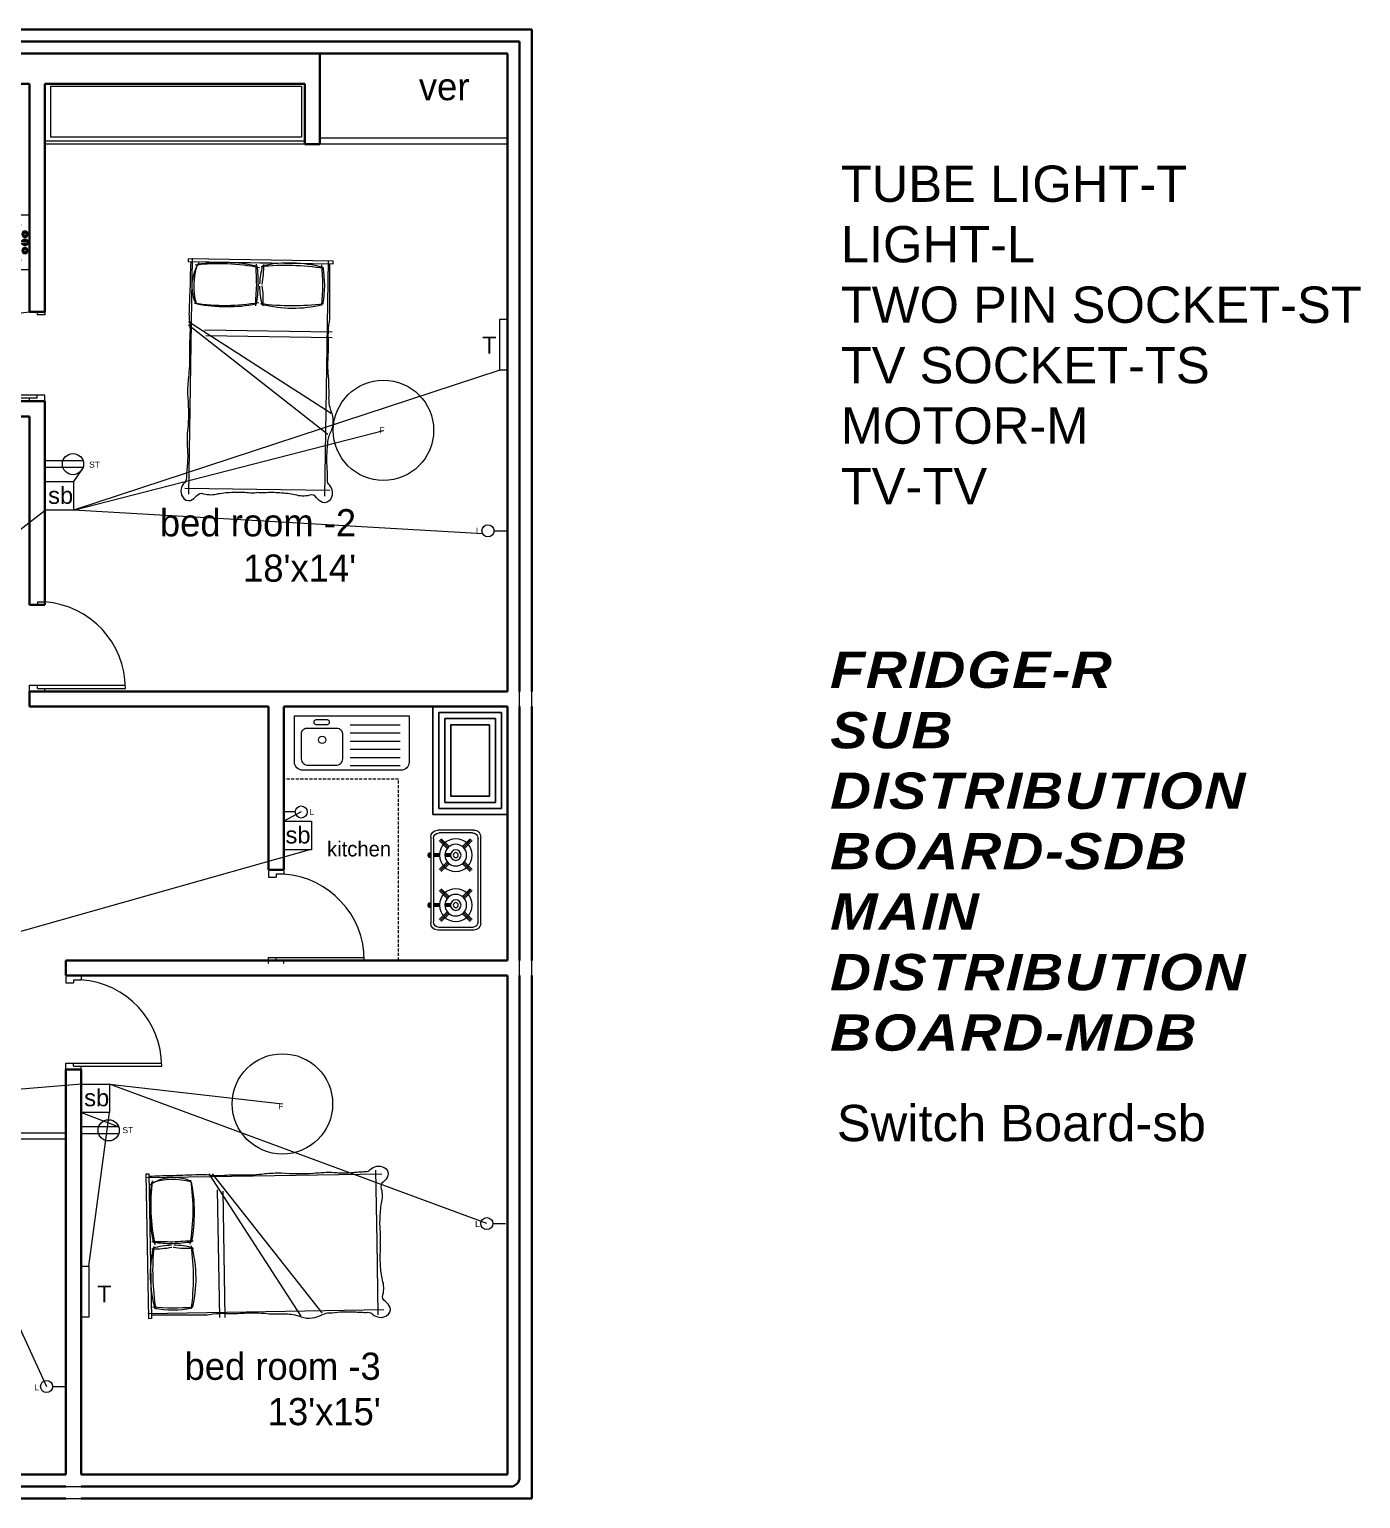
# Model space of a CAD drawing. Header units: inches. Extents: x -21593 to -10389, y 28737 to 57523.
# Drawn here: x -10829.4 to -10389.2, y 28737.3 to 29223.3 of the extents above; entities that cross this region are included whole.
import ezdxf

# ---------------------------------------------------------------- set-up
doc = ezdxf.new("R2010")
doc.units = ezdxf.units.IN
doc.header["$LTSCALE"] = 2
doc.header["$MEASUREMENT"] = 0
doc.linetypes.add('HIDDENX2', pattern=[0.75, 0.5, -0.25])
for name, color, linetype, lineweight in [('COL', 1, 'Continuous', 35), ('Door', 32, 'Continuous', 20), ('FUR', 7, 'Continuous', 5), ('Glass', 150, 'Continuous', 20), ('h.3', 102, 'Continuous', 13), ('normal', 1, 'Continuous', 13), ('stair', 253, 'Continuous', 5), ('water', 150, 'Continuous', 9)]:
    doc.layers.add(name, color=color, linetype=linetype, lineweight=lineweight)
doc.layers.add('D-TEXT', color=5, linetype='Continuous')
doc.layers.add('FIX', color=251, linetype='Continuous')
doc.layers.add('FIXTURE', color=7, linetype='Continuous', lineweight=15, true_color=0x746d97)
doc.styles.get("Standard").update_dxf_attribs({"font": 'arial.ttf'})

# ---------------------------------------------------------------- blocks, each defined once
blk = doc.blocks.new('SINK')
at = {"layer": 'FUR'}
for points in [[(-21.05, -17.01), (-21.05, 0.01), (21.05, -0.01), (21.05, -17.01, -0.414214), (18.05, -20.01), (-18.05, -20.01, -0.414214)], [(-11.51, -4.56), (-5.45, -4.56, -0.414214), (-3.45, -6.56), (-3.45, -15.83, -0.414214), (-5.95, -18.33), (-15.95, -18.33, -0.414214), (-18.45, -15.83), (-18.45, -6.56, -0.414214), (-16.45, -4.56)], [(-13.82, -2.54), (-13.82, -2.16, -0.414214), (-13.07, -1.41), (-9.03, -1.41, -0.414214), (-8.28, -2.16), (-8.28, -2.54, -0.414214), (-9.03, -3.29), (-13.07, -3.29, -0.414214)]]:
    blk.add_lwpolyline(points, format="xyb", close=True, dxfattribs=at)
for points in [[(-0.58, -3.29), (17.74, -3.29)], [(-0.58, -6.29), (17.74, -6.29)], [(-0.58, -9.29), (17.74, -9.29)], [(-0.58, -12.29), (17.74, -12.29)], [(-0.58, -15.29), (17.74, -15.29)], [(-0.58, -18.29), (17.74, -18.29)]]:
    blk.add_lwpolyline(points, dxfattribs=at)
blk.add_circle((-10.87, -8.85), 1.35, dxfattribs=at)
blk = doc.blocks.new('bed-s-1')
at = {"layer": 'FUR'}
for p, q in [((-21.78, 0.22), (-21.78, -76.19)), ((22.23, 0.22), (22.23, -76.19)), ((0.22, -0.86), (-23.47, -0.86)), ((23.47, -0.86), (0.22, -0.86)), ((23.13, -20.26), (-23.47, -49.23)), ((17.91, -22.87), (-23.47, -22.87)), ((23.13, -21.35), (-22.54, -56.05)), ((17.43, -24.7), (-23.47, -24.7)), ((0.22, -74.22), (-23.47, -74.22)), ((23.47, -74.22), (0.22, -74.22))]:
    blk.add_line(p, q, dxfattribs=at)
blk.add_lwpolyline([(23.47, -0.86), (-23.47, -0.86), (-23.47, 0), (23.47, 0)], close=True, dxfattribs=at)
at = {"layer": 'FUR', "linetype": 'ByBlock'}
for points in [[(-22.23, -1.05, 0.015571), (-22.32, -7.66, 0.00267), (-22.49, -15.91, 0.058958), (-22.25, -20.85, -0.038458), (-22.16, -25.32, 0.025508), (-22.16, -30.89, -0.039412), (-22.44, -38.32, 0.016498), (-22.64, -43.74, -0.095063), (-23.36, -48.52, 0.129887), (-24.1, -51.98, 0.123513), (-23.34, -55.59, -0.132991), (-22.49, -59.45, -0.041346), (-22.33, -66.36, 0.026504), (-22.57, -71, -0.211134), (-23.18, -72.48, 0.329446), (-23.79, -76.99, 0.37589), (-21.11, -78.19, 0.123892), (-19.19, -76.69, -0.342539), (-16.93, -75.96, 0.141351), (-12.21, -75.87, -0.036442), (-7.34, -75.32, -0.036947), (-2.36, -75.39, 0.022047), (0.22, -75.36, -0.02246)], [(22.68, -1.05, -0.015571), (22.77, -7.66, -0.00267), (22.94, -15.91, -0.058958), (22.7, -20.85, 0.038458), (22.61, -25.32, -0.025508), (22.61, -30.89, 0.039412), (22.89, -38.32, -0.016498), (23.09, -43.74, 0.037552), (22.75, -54.02, -0.045167), (22.94, -60.83, 0.051681), (22.77, -66.36, -0.026504), (23.02, -71, 0.211134), (23.63, -72.48, -0.329446), (24.24, -76.99, -0.37589), (21.56, -78.19, -0.123892), (19.63, -76.69, 0.342539), (17.38, -75.96, -0.141351), (12.66, -75.87, 0.036442), (7.78, -75.32, 0.036947), (2.81, -75.39, -0.022047), (0.22, -75.36, 0.02316)]]:
    blk.add_lwpolyline(points, format="xyb", dxfattribs=at)
for centre, radius, start, end in [((10.77, -8.39), 31.49, 168.2565, 190.1384), ((-9.95, -41.22), 40.51, 76.7545, 104.443), ((-26.37, -8.5), 26.56, 1.6124, 14.6566), ((55.11, -9.02), 54.33, 172.4467, 179.0553), ((11.51, -53.35), 52.48, 80.1092, 101.2764), ((-2.44, -8.26), 23.9, 345.0004, 16.0737), ((-26.37, -7.74), 26.56, 345.3434, 358.3876), ((55.11, -7.22), 54.33, 180.9447, 187.5533), ((-9.95, 24.97), 40.51, 255.557, 283.2455), ((11.51, 37.1), 52.48, 258.7236, 279.8908)]:
    blk.add_arc(centre, radius, start, end, dxfattribs=at)
at = {"layer": 'FUR'}
for centre, radius, start, end in [((-9.17, -79.41), 77.89, 83.3215, 98.3309), ((48.97, -9.02), 69.06, 173.5293, 184.3834), ((26.04, -2.85), 26.93, 176.877, 190.8333), ((12.45, -65.44), 64.17, 82.152, 100.823), ((-103.73, -1.2), 105.16, 356.2238, 359.8937), ((8.07, -8.66), 14.03, 335.7952, 32.49), ((26.04, -13.39), 26.93, 169.1667, 183.123), ((-103.73, -15.05), 105.16, 0.1063, 3.7762), ((-9.17, 63.17), 77.89, 261.6691, 276.6785), ((12.45, 49.2), 64.17, 259.177, 277.848)]:
    blk.add_arc(centre, radius, start, end, dxfattribs=at)
blk = doc.blocks.new('A$C30337B08')
at = {"layer": 'FIXTURE', "color": 7, "true_color": 0xffffff}
for p, q in [((1.01, 2.5), (1.01, 33.5)), ((2.01, 3), (2.01, 33)), ((16.51, 36), (3.51, 36)), ((16.01, 35), (4.01, 35)), ((4.08, 32.22), (6.92, 29.38)), ((4.42, 32.58), (7.25, 29.75)), ((4.79, 32.92), (7.63, 30.08)), ((15.22, 32.92), (12.38, 30.08)), ((15.59, 32.58), (12.76, 29.75)), ((15.93, 32.22), (13.09, 29.38)), ((18.01, 33), (18.01, 3)), ((19.01, 33.5), (19.01, 2.5)), ((0.39, 27.76), (0.39, 26.24)), ((0.49, 27.78), (0.49, 26.22)), ((0.59, 27.76), (0.59, 26.24)), ((4.13, 27.5), (2.01, 27.5)), ((4.11, 27), (2.01, 27)), ((4.13, 26.5), (2.01, 26.5)), ((8.11, 27), (6.11, 27)), ((8.18, 27.5), (6.14, 27.5)), ((8.18, 26.5), (6.14, 26.5)), ((6.92, 24.62), (4.08, 21.78)), ((7.25, 24.25), (4.42, 21.42)), ((7.63, 23.92), (4.79, 21.08)), ((12.38, 23.92), (15.22, 21.08)), ((12.76, 24.25), (15.59, 21.42)), ((13.09, 24.62), (15.93, 21.78)), ((6.92, 11.38), (4.08, 14.22)), ((7.25, 11.75), (4.42, 14.58)), ((7.63, 12.08), (4.79, 14.92)), ((12.38, 12.08), (15.22, 14.92)), ((12.76, 11.75), (15.59, 14.58)), ((13.09, 11.38), (15.93, 14.22)), ((0.39, 9.76), (0.39, 8.24)), ((0.49, 9.78), (0.49, 8.22)), ((0.59, 9.76), (0.59, 8.24)), ((4.13, 9.5), (2.01, 9.5)), ((4.11, 9), (2.01, 9)), ((4.13, 8.5), (2.01, 8.5)), ((4.08, 3.78), (6.92, 6.62)), ((4.42, 3.42), (7.25, 6.25)), ((4.79, 3.08), (7.63, 5.92)), ((8.11, 9), (6.11, 9)), ((8.18, 9.5), (6.14, 9.5)), ((8.18, 8.5), (6.14, 8.5)), ((15.22, 3.08), (12.38, 5.92)), ((15.59, 3.42), (12.76, 6.25)), ((15.93, 3.78), (13.09, 6.62)), ((16.01, 1), (4.01, 1)), ((16.51, 0), (3.51, 0))]:
    blk.add_line(p, q, dxfattribs=at)
for points in [[(0, 27, -0.063415), (0.04, 27.31, -0.076468), (0.14, 27.55, -0.107136), (0.31, 27.72, -0.147373), (0.49, 27.78, -0.147373), (0.66, 27.72, -0.107136), (0.83, 27.55, -0.076468), (0.93, 27.31, -0.063415), (0.97, 27, -0.063415), (0.93, 26.69, -0.076468), (0.83, 26.45, -0.107136), (0.66, 26.28, -0.147373), (0.49, 26.22, -0.147373), (0.31, 26.28, -0.107136), (0.14, 26.45, -0.076468), (0.04, 26.69, -0.063415)], [(0, 9, -0.063415), (0.04, 9.31, -0.076468), (0.14, 9.55, -0.107136), (0.31, 9.72, -0.147373), (0.49, 9.78, -0.147373), (0.66, 9.72, -0.107136), (0.83, 9.55, -0.076468), (0.93, 9.31, -0.063415), (0.97, 9, -0.063415), (0.93, 8.69, -0.076468), (0.83, 8.45, -0.107136), (0.66, 8.28, -0.147373), (0.49, 8.22, -0.147373), (0.31, 8.28, -0.107136), (0.14, 8.45, -0.076468), (0.04, 8.69, -0.063415)]]:
    blk.add_lwpolyline(points, format="xyb", close=True, dxfattribs=at)
for centre, radius in [((10.01, 27), 5.89), ((10.01, 27), 3.89), ((10.01, 27), 1.89), ((10.01, 27), 0.895), ((10.01, 9), 5.89), ((10.01, 9), 3.89), ((10.01, 9), 1.89), ((10.01, 9), 0.895)]:
    blk.add_circle(centre, radius, dxfattribs=at)
for centre, radius, start, end in [((3.51, 33.5), 2.5, 90, 180), ((4.01, 33), 2, 90, 180), ((16.01, 33), 2, 0, 90), ((16.51, 33.5), 2.5, 0, 90), ((3.51, 2.5), 2.5, 180, 270), ((4.01, 3), 2, 180, 270), ((16.01, 3), 2, 270, 0), ((16.51, 2.5), 2.5, 270, 0)]:
    blk.add_arc(centre, radius, start, end, dxfattribs=at)
blk = doc.blocks.new('BAS 23')
at = {"color": 7, "lineweight": 0}
for p, q in [((45524.41, 10051.54), (45524.41, 10047.9)), ((45525.41, 10047.9), (45525.41, 10051.54)), ((45520.81, 10047.16), (45520.54, 10047.16)), ((45520.81, 10046.91), (45520.54, 10046.91)), ((45521.16, 10047.52), (45521.16, 10047.79)), ((45521.16, 10046.56), (45521.16, 10046.29)), ((45521.41, 10047.52), (45521.41, 10047.79)), ((45521.41, 10046.56), (45521.41, 10046.29)), ((45521.77, 10047.16), (45522.04, 10047.16)), ((45521.77, 10046.91), (45522.04, 10046.91)), ((45528.06, 10047.16), (45527.79, 10047.16)), ((45528.06, 10046.91), (45527.79, 10046.91)), ((45528.41, 10047.52), (45528.41, 10047.79)), ((45528.41, 10046.56), (45528.41, 10046.29)), ((45528.66, 10047.52), (45528.66, 10047.79)), ((45528.66, 10046.56), (45528.66, 10046.29)), ((45529.02, 10047.16), (45529.29, 10047.16)), ((45529.02, 10046.91), (45529.29, 10046.91))]:
    blk.add_line(p, q, dxfattribs=at)
for centre, radius in [((45521.29, 10047.04), 1.38), ((45520.29, 10047.04), 0.28), ((45521.29, 10047.04), 0.5), ((45521.29, 10048.04), 0.28), ((45521.29, 10046.04), 0.28), ((45522.29, 10047.04), 0.28), ((45524.91, 10047.04), 0.5), ((45528.54, 10047.04), 1.38), ((45527.54, 10047.04), 0.28), ((45528.54, 10047.04), 0.5), ((45528.54, 10048.04), 0.28), ((45528.54, 10046.04), 0.28), ((45529.54, 10047.04), 0.28)]:
    blk.add_circle(centre, radius, dxfattribs=at)
for centre, radius, start, end in [((45524.91, 10051.54), 0.5, 0, 180), ((45521.29, 10047.04), 1, 105.2407, 164.2093), ((45521.29, 10047.04), 1, 196.23422, 253.90469), ((45521.29, 10047.04), 1, 16.4413, 74.0789), ((45521.29, 10047.04), 1, 286.12, 344.0884), ((45524.91, 10047.04), 1.5, 109.6514, 70.3603), ((45524.91, 10047.04), 1, 120.3431, 59.7554), ((45528.54, 10047.04), 1, 106.12, 164.0884), ((45528.54, 10047.04), 1, 196.44125, 254.07887), ((45528.54, 10047.04), 1, 285.2407, 344.2093), ((45528.54, 10047.04), 1, 16.2342, 73.9047)]:
    blk.add_arc(centre, radius, start, end, dxfattribs=at)
at = {"layer": 'h.3', "color": 7, "lineweight": 0}
for p, q in [((45512.91, 10045), (45512.91, 10058.5)), ((45514.41, 10052), (45514.41, 10058.5)), ((45517.41, 10063), (45532.41, 10063)), ((45517.41, 10061.5), (45532.41, 10061.5)), ((45535.41, 10058.5), (45535.41, 10052)), ((45536.91, 10058.5), (45536.91, 10045)), ((45536.91, 10045), (45512.91, 10045)), ((45524.41, 10049), (45517.41, 10049)), ((45532.41, 10049), (45525.41, 10049))]:
    blk.add_line(p, q, dxfattribs=at)
for centre, radius, start, end in [((45517.41, 10058.5), 4.5, 90, 180), ((45517.41, 10058.5), 3, 90, 180), ((45532.41, 10058.5), 4.5, 0, 90), ((45532.41, 10058.5), 3, 0, 90), ((45517.41, 10052), 3, 180, 270), ((45524.91, 10052), 1.5, 289.46502, 250.52257), ((45524.91, 10052), 1, 299.98987, 239.98987), ((45532.41, 10052), 3, 270, 0)]:
    blk.add_arc(centre, radius, start, end, dxfattribs=at)
blk = doc.blocks.new('door 3333')
at = {"layer": 'Door', "color": 7, "true_color": 0xffffff}
for p, q in [((19214.67, 9094.53), (19185.56, 9094.53)), ((19214.67, 9093.51), (19185.58, 9093.51)), ((19212.22, 9095.56), (19212.22, 9094.53)), ((19214.67, 9094.53), (19214.67, 9093.51)), ((19217.22, 9093.51), (19214.67, 9093.51)), ((19217.22, 9095.56), (19217.22, 9093.51)), ((19214.67, 9065.94), (19212.22, 9065.94)), ((19212.22, 9064.92), (19212.22, 9065.94)), ((19214.67, 9065.94), (19214.67, 9066.96)), ((19217.22, 9066.96), (19214.67, 9066.96)), ((19217.22, 9064.92), (19217.22, 9066.96))]:
    blk.add_line(p, q, dxfattribs=at)
blk.add_arc((19214.28, 9094.59), 28.72, 180.1056, 265.8807, dxfattribs=at)
blk = doc.blocks.new('Receptacle')
for p, q in [((12.31, 1.12), (0, 1.12)), ((12.31, -1.12), (0, -1.12))]:
    blk.add_line(p, q)
blk.add_circle((9, 0), 3.5)

msp = doc.modelspace()

# ---------------------------------------------------------------- linework, layer by layer
at = {"layer": 'COL', "color": 1}
for p, q in [((-10663.28, 29223.26), (-11139.28, 29223.26)), ((-10663.28, 29004.26), (-10663.28, 29223.26)), ((-10667.28, 29219.26), (-11135.28, 29219.26)), ((-10667.28, 29004.26), (-10667.28, 29219.26)), ((-10671.28, 29215.26), (-11131.28, 29215.26)), ((-10733.28, 29185.26), (-10733.28, 29215.26)), ((-10671.28, 29004.26), (-10671.28, 29215.26)), ((-10671.28, 29004.26), (-10671.28, 29215.26)), ((-10829.28, 29205.26), (-10901.28, 29205.26)), ((-10829.28, 29179.26), (-10829.28, 29205.26)), ((-10824.28, 29179.26), (-10824.28, 29205.26)), ((-10738.28, 29205.26), (-10824.28, 29205.26)), ((-10738.28, 29185.26), (-10738.28, 29205.26)), ((-10733.28, 29185.26), (-10738.28, 29185.26)), ((-10829.28, 29129.88), (-10829.28, 29179.26)), ((-10824.28, 29129.88), (-10824.28, 29179.26)), ((-10824.28, 29129.88), (-10829.28, 29129.88)), ((-10824.28, 29100.26), (-10901.28, 29100.26)), ((-10824.28, 29032.86), (-10824.28, 29100.26)), ((-10829.28, 29095.26), (-10973.28, 29095.26)), ((-10829.28, 29032.86), (-10829.28, 29095.26)), ((-10829.28, 29032.86), (-10824.28, 29032.86)), ((-10671.28, 29004.26), (-10829.28, 29004.26)), ((-10829.28, 29004.26), (-10829.28, 28999.26)), ((-10750.28, 28999.26), (-10829.28, 28999.26)), ((-10750.28, 28945.26), (-10750.28, 28999.26)), ((-10745.28, 28945.26), (-10745.28, 28999.26)), ((-10671.28, 28999.26), (-10745.28, 28999.26)), ((-10671.28, 28915.26), (-10671.28, 28999.26)), ((-10667.28, 28915.26), (-10667.28, 28999.26)), ((-10663.28, 28915.26), (-10663.28, 28999.26)), ((-10750.28, 28945.26), (-10745.28, 28945.26)), ((-10817.28, 28915.26), (-10726.28, 28915.26)), ((-10817.28, 28910.26), (-10817.28, 28915.26)), ((-10726.28, 28915.26), (-10671.28, 28915.26)), ((-10817.28, 28910.26), (-10671.28, 28910.26)), ((-10671.28, 28745.26), (-10671.28, 28910.26)), ((-10667.28, 28744.26), (-10667.28, 28910.26)), ((-10663.28, 28737.26), (-10663.28, 28910.26)), ((-10817.28, 28879.26), (-10812.28, 28879.26)), ((-10817.28, 28745.26), (-10817.28, 28879.26)), ((-10812.28, 28745.26), (-10812.28, 28879.26)), ((-10932.28, 28745.26), (-10817.28, 28745.26)), ((-10812.28, 28745.26), (-10671.28, 28745.26)), ((-10932.28, 28741.26), (-10817.28, 28741.26)), ((-10932.28, 28737.26), (-10817.28, 28737.26)), ((-10812.28, 28741.26), (-10670.28, 28741.26)), ((-10812.28, 28737.26), (-10663.28, 28737.26))]:
    msp.add_line(p, q, dxfattribs=at)
msp.add_arc((-10670.28, 28744.26), 3, 270, 0, dxfattribs=at)
at = {"layer": 'FIX'}
for points in [[(-10671.28, 28999.26), (-10695.96, 28999.26), (-10695.96, 28963.57), (-10671.28, 28963.57)], [(-10671.28, 28999.26), (-10695.96, 28999.26), (-10695.96, 28963.57), (-10671.28, 28963.57)], [(-10673.28, 28997.26), (-10693.96, 28997.26), (-10693.96, 28965.57), (-10673.28, 28965.57)], [(-10673.28, 28997.26), (-10693.96, 28997.26), (-10693.96, 28965.57), (-10673.28, 28965.57)], [(-10675.28, 28995.26), (-10691.96, 28995.26), (-10691.96, 28967.57), (-10675.28, 28967.57)], [(-10677.28, 28993.26), (-10689.96, 28993.26), (-10689.96, 28969.57), (-10677.28, 28969.57)]]:
    msp.add_lwpolyline(points, close=True, dxfattribs=at)
at = {"layer": 'Glass'}
for p, q in [((-10671.28, 29187.26), (-10733.28, 29187.26)), ((-10671.28, 29185.26), (-10733.28, 29185.26)), ((-10847.28, 28858.26), (-10817.28, 28858.26)), ((-10847.28, 28856.26), (-10817.28, 28856.26))]:
    msp.add_line(p, q, dxfattribs=at)
at = {"layer": 'normal', "color": 2}
for p, q in [((-10673.86, 29110.5), (-10814.81, 29064.21)), ((-10814.81, 29064.21), (-10712.29, 29090.63)), ((-10811.62, 29078.33), (-10814.81, 29073.66)), ((-10679.45, 29056.4), (-10814.81, 29064.21)), ((-10739.46, 28964.39), (-10745.28, 28961.33)), ((-10678.12, 28828.22), (-10802.89, 28874.4)), ((-10802.89, 28874.4), (-10745.69, 28867.83)), ((-10812.17, 28864.96), (-10799.83, 28860.22)), ((-10809.7, 28814.18), (-10802.89, 28864.96)), ((-10856.56, 28845.82), (-10823.68, 28774.34))]:
    msp.add_line(p, q, dxfattribs=at)
at = {"layer": 'normal', "color": 5}
for p, q in [((-11095.78, 28855.21), (-10824.09, 29064.21)), ((-11095.78, 28850.26), (-10736.96, 28951.88)), ((-10812.17, 28874.4), (-11095.78, 28850.26))]:
    msp.add_line(p, q, dxfattribs=at)
at = {"layer": 'normal', "color": 1}
for p, q in [((-10675.74, 29057.4), (-10671.51, 29057.4)), ((-10667.28, 28999.26), (-10667.28, 29004.26)), ((-10663.28, 28999.26), (-10663.28, 29004.26)), ((-10741.46, 28964.39), (-10745.28, 28964.39)), ((-10667.28, 28910.26), (-10667.28, 28915.26)), ((-10663.28, 28910.26), (-10663.28, 28915.26)), ((-10676.13, 28828.22), (-10671.9, 28828.22)), ((-10821.69, 28774.34), (-10817.46, 28774.34)), ((-10817.28, 28741.26), (-10812.28, 28741.26)), ((-10817.28, 28737.26), (-10812.28, 28737.26))]:
    msp.add_line(p, q, dxfattribs=at)
for points in [[(-10673.86, 29127.43), (-10671.28, 29127.43), (-10671.28, 29110.5), (-10673.86, 29110.5)], [(-10824.09, 29073.66), (-10814.81, 29073.66), (-10814.81, 29064.21), (-10824.09, 29064.21)], [(-10745.39, 28961.33), (-10736.11, 28961.33), (-10736.11, 28951.88), (-10745.39, 28951.88)], [(-10812.17, 28874.4), (-10802.89, 28874.4), (-10802.89, 28864.96), (-10812.17, 28864.96)], [(-10812.28, 28814.18), (-10809.7, 28814.18), (-10809.7, 28797.25), (-10812.28, 28797.25)]]:
    msp.add_lwpolyline(points, close=True, dxfattribs=at)
for centre, radius in [((-10712.29, 29090.63), 16.59), ((-10677.73, 29057.4), 1.99), ((-10739.46, 28964.39), 1.99), ((-10745.69, 28867.83), 16.59), ((-10678.12, 28828.22), 1.99), ((-10823.68, 28774.34), 1.99)]:
    msp.add_circle(centre, radius, dxfattribs=at)
at = {"layer": 'stair', "color": 253, "linetype": 'HIDDENX2', "lineweight": 5}
for p, q in [((-10707.28, 28975.26), (-10745.28, 28975.26)), ((-10707.28, 28915.26), (-10707.28, 28975.26))]:
    msp.add_line(p, q, dxfattribs=at)
at = {"layer": 'water', "color": 4}
for p, q in [((-10738.28, 29186.26), (-10824.28, 29186.26)), ((-10738.28, 29185.26), (-10824.28, 29185.26))]:
    msp.add_line(p, q, dxfattribs=at)
msp.add_lwpolyline([(-10822.28, 29204.48), (-10739.38, 29204.48), (-10739.38, 29187.57), (-10822.28, 29187.57)], close=True, dxfattribs=at)

# ---------------------------------------------------------------- block references
at = {"xscale": -1, "rotation": 180}
msp.add_blockref('door 3333', (-30041.5, 38195.82), dxfattribs=at)
at = {"rotation": 180}
for p in [(8387.94, 38099.82), (8466.94, 38009.82), (8399.94, 37974.82)]:
    msp.add_blockref('door 3333', p, dxfattribs=at)
at = {"layer": 'D-TEXT', "extrusion": (0, 0, -1), "xscale": 0.919148936171041, "yscale": 0.919148936171041, "zscale": -0.9191489361704044, "rotation": 180}
msp.add_blockref('A$C30337B08', (10697.58, 28958.39), dxfattribs=at)
at = {"layer": 'FIX', "xscale": 0.8999999999996362, "yscale": 0.8999999999996362, "zscale": 0.8999999999996362}
msp.add_blockref('SINK', (-10722.77, 28996.21), dxfattribs=at)
at = {"layer": 'FUR', "yscale": 1.021276595745661, "zscale": 1.021276595745661}
for p, xscale, rotation in [((-10752.84, 29146.97), -1.021276595745662, 359.1351387126087), ((-10790.3, 28820.74), 1.021276595745661, 90.94086903807492)]:
    msp.add_blockref('bed-s-1', p, dxfattribs=dict(at, xscale=xscale, rotation=rotation))
at = {"layer": 'h.3', "xscale": -0.7500000000027017, "yscale": 0.7499999999999999, "zscale": 0.7499999999999732, "rotation": 90.00088768794235}
msp.add_blockref('BAS 23', (-3296.06, 63296.62), dxfattribs=at)
at = {"layer": 'normal', "color": 1}
for p in [(-10823.94, 29079.46), (-10812.14, 28859.09)]:
    msp.add_blockref('Receptacle', p, dxfattribs=at)

# ---------------------------------------------------------------- texts
at = {"attachment_point": 9}
for s, width, insert, char_height in [('{\\fCentury Gothic|b0|i0|c0|p34;ver}', 32.6623, (-10683.86, 29199.71), 9), ("{\\fCentury Gothic|b0|i0|c0|p34;bed room -2\\P18'x14'}", 92.867, (-10721.33, 29040.43), 9), ('{\\fCentury Gothic|b0|i0|c0|p34;kitchen}', 32.6623, (-10709.76, 28949.61), 5), ("{\\fCentury Gothic|b0|i0|c0|p34;bed room -3\\P13'x15'}", 78.0128, (-10713.18, 28761.42), 9)]:
    msp.add_mtext_dynamic_manual_height_columns(s, width=width, gutter_width=1, heights=[0], dxfattribs=dict(at, insert=insert, char_height=char_height))
at = {"layer": 'normal', "color": 1, "attachment_point": 1}
for s, insert, char_height, width in [('{\\C7;TUBE LIGHT-T\\PLIGHT-L\\PTWO PIN SOCKET-ST\\PTV SOCKET-TS\\PMOTOR-M\\PTV-TV}', (-10561.1, 29178.21), 12, 291.6104), ('T', (-10679.67, 29121.65), 5.6, 2.6322), ('{\\C7;F}', (-10713.65, 29091.64), 2, 2.0567), ('ST', (-10809.62, 29080.3), 2, 4.4568), ('{\\C7;L}', (-10681.75, 29058.4), 2, 4.5373), ('{\\fArial|b1|i1|c0|p34;\\Q2;\\W1.1;\\T1.05;\\C7;FRIDGE-R\\PSUB DISTRIBUTION BOARD-SDB\\PMAIN DISTRIBUTION BOARD-MDB}', (-10564.64, 29017.45), 12, 128.6881), ('{\\C7;L}', (-10736.71, 28965.41), 2, 2.4327), ('{\\C7;F}', (-10747.11, 28868.07), 2, 2.0567), ('{\\C7;Switch Board-sb}', (-10562.39, 28867.5), 12, 121.2328), ('ST', (-10798.6, 28860.17), 2, 10.3065), ('{\\C7;L}', (-10681.98, 28829.11), 2, 4.5373), ('T', (-10806.99, 28807.74), 5.6, 2.6322), ('{\\C7;L}', (-10827.74, 28775.04), 2, 4.5373)]:
    msp.add_mtext(s, dxfattribs=dict(at, insert=insert, char_height=char_height, width=width))
at = {"layer": 'normal', "color": 1, "char_height": 5.6, "attachment_point": 1}
for insert in [(-10823.15, 29071.91), (-10744.66, 28959.58), (-10811.23, 28872.65)]:
    msp.add_mtext('sb', dxfattribs=dict(at, insert=insert))

doc.saveas('drawing.dxf')
